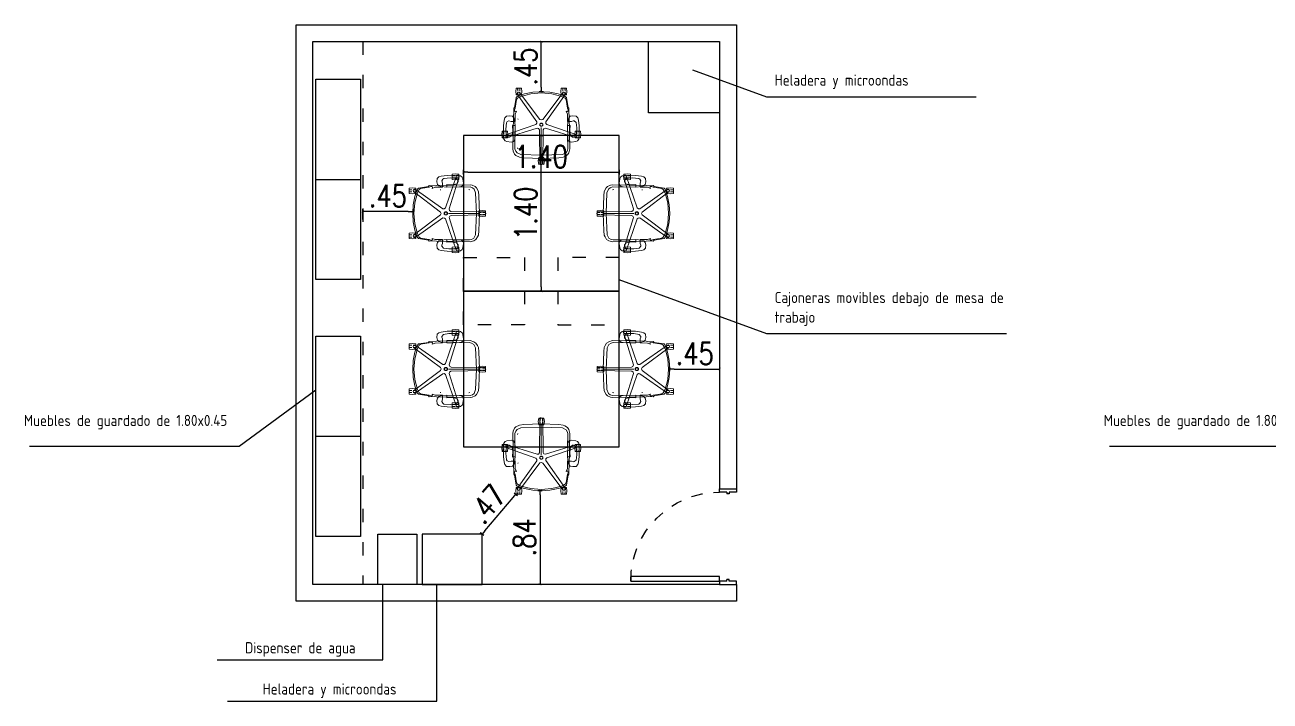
# Model space of a CAD drawing. Header units: millimetres. Extents: x 1591 to 1817, y 987 to 1091.
# Drawn here: x 1698.48 to 1709.69, y 1065.86 to 1071.94 of the extents above; entities that cross this region are included whole.
import ezdxf

# ---------------------------------------------------------------- set-up
doc = ezdxf.new("R2010")
doc.units = ezdxf.units.MM
doc.linetypes.add('ACAD_ISO03W100', pattern=[30, 12, -18])
doc.linetypes.add('HIDDEN2', pattern=[0.1875, 0.125, -0.0625])
doc.layers.add('CATALOGUE-TXT', color=251, linetype='Continuous')
doc.layers.add('Paula', color=1, linetype='Continuous')
doc.styles.add('RR', font='ROMANS.shx', dxfattribs={"width": 0.8})
doc.styles.get("Standard").update_dxf_attribs({"font": 'arial.ttf'})
doc.dimstyles.new('Copy of xx', dxfattribs={"dimscale": 2, "dimtxt": 0.036, "dimasz": 0.02, "dimexe": 0, "dimexo": 0.1, "dimgap": 0.02, "dimtad": 1, "dimzin": 4, "dimdsep": 46, "dimtxsty": 'RR', "dimblk1": 'COTA_N', "dimblk2": 'COTA_N', "dimsah": 1, "dimcen": 0, "dimclrd": 256, "dimclre": 256, "dimclrt": 256, "dimadec": 0, "dimazin": 0, "dimtfac": 1, "dimtix": 1, "dimtmove": 0, "dimatfit": 3, "dimldrblk": 'COTA_N', "dimfxl": 1, "dimtolj": 1, "dimtzin": 0, "dimarcsym": 0})

# ---------------------------------------------------------------- blocks, each defined once
blk = doc.blocks.new('A$C6B163F74')
for p, q in [((0.03, 0.085), (0.045, 0.085)), ((0.03, 0.065), (0.045, 0.065)), ((0.045, 0.065), (0.045, 0.085)), ((0.83, 0.085), (0.815, 0.085)), ((0.815, 0.065), (0.815, 0.085)), ((0.83, 0.065), (0.815, 0.065))]:
    blk.add_line(p, q)
blk.add_lwpolyline([(0.79, 0.95), (0.83, 0.95), (0.83, 0.15), (0.79, 0.15)], close=True)
for points in [[(0.03, 0.085), (0.03, 0.135), (0.03, 0.15), (0, 0.15), (0, 0.135)], [(0.83, 0.085), (0.83, 0.135), (0.83, 0.15), (0.86, 0.15), (0.86, 0.135)], [(0, 0.015), (0, 0), (0.03, 0), (0.03, 0.065)], [(0.86, 0.015), (0.86, 0), (0.83, 0), (0.83, 0.065)]]:
    blk.add_lwpolyline(points)
at = {"linetype": 'HIDDEN2', "ltscale": 0.5}
blk.add_arc((0.83, 0.15), 0.8, 90, 180, dxfattribs=at)
blk = doc.blocks.new('COTA_N')
for p, q in [((-1, 0), (0, 0)), ((0, 0.5), (0, -0.5))]:
    blk.add_line(p, q)
at = {"const_width": 0.065}
blk.add_lwpolyline([(0.14, 0.14), (0.28, 0.28), (0, 0), (-0.14, -0.14), (-0.28, -0.28)], dxfattribs=at)
blk = doc.blocks.new('*D41')
at = {"layer": 'CATALOGUE-TXT', "lineweight": -2, "transparency": 16777216}
blk.add_line((1704.325, 1068.847), (1704.693, 1068.847), dxfattribs=at)
at = {"layer": 'Defpoints', "color": 0, "transparency": 16777216}
for p in [(1704.285, 1068.847), (1704.733, 1068.847), (1704.733, 1068.847)]:
    blk.add_point(p, dxfattribs=at)
at = {"layer": 'CATALOGUE-TXT', "lineweight": -2, "transparency": 16777216, "xscale": 0.04, "yscale": 0.04, "zscale": 0.04, "rotation": 180}
blk.add_blockref('COTA_N', (1704.285, 1068.847), dxfattribs=at)
at = {"layer": 'CATALOGUE-TXT', "lineweight": -2, "transparency": 16777216, "xscale": 0.04, "yscale": 0.04, "zscale": 0.04}
blk.add_blockref('COTA_N', (1704.733, 1068.847), dxfattribs=at)
at = {"layer": 'CATALOGUE-TXT', "transparency": 16777216, "insert": (1704.509, 1068.987), "char_height": 0.072, "attachment_point": 5, "style": 'RR'}
blk.add_mtext('\\A1;{\\H2.77778x;.45}', dxfattribs=at)
blk = doc.blocks.new('*D42')
at = {"layer": 'CATALOGUE-TXT', "lineweight": -2, "transparency": 16777216}
blk.add_line((1703.128, 1071.381), (1703.128, 1071.751), dxfattribs=at)
at = {"layer": 'Defpoints', "color": 0, "transparency": 16777216}
for p in [(1703.128, 1071.791), (1703.128, 1071.791), (1703.128, 1071.341)]:
    blk.add_point(p, dxfattribs=at)
at = {"layer": 'CATALOGUE-TXT', "lineweight": -2, "transparency": 16777216, "xscale": 0.04, "yscale": 0.04, "zscale": 0.04}
for p, rotation in [((1703.128, 1071.791), 90), ((1703.128, 1071.341), 270)]:
    blk.add_blockref('COTA_N', p, dxfattribs=dict(at, rotation=rotation))
at = {"layer": 'CATALOGUE-TXT', "transparency": 16777216, "insert": (1702.988, 1071.566), "char_height": 0.072, "attachment_point": 5, "rotation": 90, "style": 'RR'}
blk.add_mtext('\\A1;{\\H2.77778x;.45}', dxfattribs=at)
blk = doc.blocks.new('*D43')
at = {"layer": 'CATALOGUE-TXT', "lineweight": -2, "transparency": 16777216}
for p, q in [((1701.523, 1070.192), (1701.523, 1070.264)), ((1701.932, 1070.264), (1701.563, 1070.264))]:
    blk.add_line(p, q, dxfattribs=at)
at = {"layer": 'Defpoints', "color": 0, "transparency": 16777216}
for p in [(1701.523, 1070.264), (1701.972, 1070.247), (1701.523, 1069.992)]:
    blk.add_point(p, dxfattribs=at)
at = {"layer": 'CATALOGUE-TXT', "lineweight": -2, "transparency": 16777216, "xscale": 0.04, "yscale": 0.04, "zscale": 0.04, "rotation": 180}
blk.add_blockref('COTA_N', (1701.523, 1070.264), dxfattribs=at)
at = {"layer": 'CATALOGUE-TXT', "lineweight": -2, "transparency": 16777216, "xscale": 0.04, "yscale": 0.04, "zscale": 0.04}
blk.add_blockref('COTA_N', (1701.972, 1070.264), dxfattribs=at)
at = {"layer": 'CATALOGUE-TXT', "transparency": 16777216, "insert": (1701.748, 1070.404), "char_height": 0.072, "attachment_point": 5, "style": 'RR'}
blk.add_mtext('\\A1;{\\H2.77778x;.45}', dxfattribs=at)
blk = doc.blocks.new('*D44')
at = {"layer": 'CATALOGUE-TXT', "lineweight": -2, "transparency": 16777216}
blk.add_line((1703.128, 1069.587), (1703.128, 1070.907), dxfattribs=at)
at = {"layer": 'Defpoints', "color": 0, "transparency": 16777216}
for p in [(1703.128, 1070.947), (1703.128, 1070.947), (1703.128, 1069.547)]:
    blk.add_point(p, dxfattribs=at)
at = {"layer": 'CATALOGUE-TXT', "lineweight": -2, "transparency": 16777216, "xscale": 0.04, "yscale": 0.04, "zscale": 0.04}
for p, rotation in [((1703.128, 1070.947), 90), ((1703.128, 1069.547), 270)]:
    blk.add_blockref('COTA_N', p, dxfattribs=dict(at, rotation=rotation))
at = {"layer": 'CATALOGUE-TXT', "transparency": 16777216, "insert": (1702.988, 1070.247), "char_height": 0.072, "attachment_point": 5, "rotation": 90, "style": 'RR'}
blk.add_mtext('\\A1;{\\H2.77778x;1.40}', dxfattribs=at)
blk = doc.blocks.new('*D45')
at = {"layer": 'CATALOGUE-TXT', "lineweight": -2, "transparency": 16777216}
blk.add_line((1702.468, 1070.617), (1703.788, 1070.617), dxfattribs=at)
at = {"layer": 'Defpoints', "color": 0, "transparency": 16777216}
for p in [(1702.428, 1070.741), (1703.828, 1070.741), (1703.828, 1070.617)]:
    blk.add_point(p, dxfattribs=at)
at = {"layer": 'CATALOGUE-TXT', "lineweight": -2, "transparency": 16777216, "xscale": 0.04, "yscale": 0.04, "zscale": 0.04, "rotation": 180}
blk.add_blockref('COTA_N', (1702.428, 1070.617), dxfattribs=at)
at = {"layer": 'CATALOGUE-TXT', "lineweight": -2, "transparency": 16777216, "xscale": 0.04, "yscale": 0.04, "zscale": 0.04}
blk.add_blockref('COTA_N', (1703.828, 1070.617), dxfattribs=at)
at = {"layer": 'CATALOGUE-TXT', "transparency": 16777216, "insert": (1703.128, 1070.757), "char_height": 0.072, "attachment_point": 5, "style": 'RR'}
blk.add_mtext('\\A1;{\\H2.77778x;1.40}', dxfattribs=at)
blk = doc.blocks.new('*D46')
at = {"layer": 'CATALOGUE-TXT', "lineweight": -2, "transparency": 16777216}
blk.add_line((1702.621, 1067.393), (1702.874, 1067.691), dxfattribs=at)
at = {"layer": 'Defpoints', "color": 0, "transparency": 16777216}
for p in [(1702.9, 1067.722), (1702.902, 1067.721), (1702.596, 1067.361)]:
    blk.add_point(p, dxfattribs=at)
at = {"layer": 'CATALOGUE-TXT', "lineweight": -2, "transparency": 16777216, "xscale": 0.04, "yscale": 0.04, "zscale": 0.04}
for p, rotation in [((1702.9, 1067.722), 49.67007338053033), ((1702.595, 1067.362), 229.6700733805303)]:
    blk.add_blockref('COTA_N', p, dxfattribs=dict(at, rotation=rotation))
at = {"layer": 'CATALOGUE-TXT', "transparency": 16777216, "insert": (1702.641, 1067.633), "char_height": 0.072, "attachment_point": 5, "rotation": 49.6701, "style": 'RR'}
blk.add_mtext('\\A1;{\\H2.77778x;.47}', dxfattribs=at)
blk = doc.blocks.new('*D47')
at = {"layer": 'CATALOGUE-TXT', "lineweight": -2, "transparency": 16777216}
blk.add_line((1703.117, 1067.715), (1703.117, 1066.951), dxfattribs=at)
at = {"layer": 'Defpoints', "color": 0, "transparency": 16777216}
for p in [(1703.166, 1067.755), (1703.117, 1066.911), (1703.166, 1066.911)]:
    blk.add_point(p, dxfattribs=at)
at = {"layer": 'CATALOGUE-TXT', "lineweight": -2, "transparency": 16777216, "xscale": 0.04, "yscale": 0.04, "zscale": 0.04}
for p, rotation in [((1703.117, 1067.755), 90), ((1703.117, 1066.911), 270)]:
    blk.add_blockref('COTA_N', p, dxfattribs=dict(at, rotation=rotation))
at = {"layer": 'CATALOGUE-TXT', "transparency": 16777216, "insert": (1702.977, 1067.333), "char_height": 0.072, "attachment_point": 5, "rotation": 90, "style": 'RR'}
blk.add_mtext('\\A1;{\\H2.77778x;.84}', dxfattribs=at)

msp = doc.modelspace()

# ---------------------------------------------------------------- linework, layer by layer
for points in [[(1704.883, 1066.761), (1700.923, 1066.761), (1700.923, 1071.941), (1704.883, 1071.941), (1704.883, 1067.771)], [(1701.073, 1071.791), (1704.733, 1071.791), (1704.733, 1067.771)], [(1704.731, 1066.911), (1701.073, 1066.911), (1701.073, 1071.791)], [(1704.093, 1071.151), (1704.093, 1071.791), (1704.733, 1071.791), (1704.733, 1071.151), (1704.093, 1071.151)], [(1701.101, 1069.652), (1701.101, 1071.452), (1701.501, 1071.452), (1701.501, 1069.652), (1701.101, 1069.652)], [(1701.101, 1070.552), (1701.501, 1070.552)], [(1701.101, 1067.342), (1701.101, 1069.142), (1701.501, 1069.142), (1701.501, 1067.342), (1701.101, 1067.342)], [(1701.101, 1068.242), (1701.501, 1068.242)], [(1704.733, 1067.771), (1704.883, 1067.771)], [(1704.733, 1066.911), (1704.728, 1066.911)], [(1704.733, 1066.911), (1704.883, 1066.911)], [(1704.883, 1066.911), (1704.883, 1066.761), (1704.883, 1066.761)]]:
    msp.add_lwpolyline(points)
at = {"linetype": 'ACAD_ISO03W100', "ltscale": 0.01}
for points in [[(1701.523, 1071.791), (1701.523, 1066.911)], [(1702.428, 1069.243), (1702.428, 1069.851), (1702.978, 1069.851), (1702.978, 1069.243), (1702.428, 1069.243)], [(1703.828, 1069.243), (1703.828, 1069.851), (1703.278, 1069.851), (1703.278, 1069.243), (1703.828, 1069.243)]]:
    msp.add_lwpolyline(points, dxfattribs=at)
for points in [[(1701.659, 1066.911), (1701.659, 1067.361), (1702.009, 1067.361), (1702.009, 1066.911)], [(1702.596, 1066.911), (1702.596, 1067.361), (1702.056, 1067.361), (1702.056, 1066.911)]]:
    msp.add_lwpolyline(points, close=True)
at = {"layer": 'Paula'}
for points in [[(1707.04, 1071.292), (1705.157, 1071.292), (1704.493, 1071.535)], [(1707.315, 1069.163), (1705.157, 1069.163), (1703.828, 1069.649)], [(1698.525, 1068.153), (1700.409, 1068.153), (1701.101, 1068.66)], [(1708.24, 1068.153), (1710.124, 1068.153), (1710.815, 1068.66)], [(1700.211, 1066.232), (1701.702, 1066.232), (1701.702, 1066.911)], [(1700.304, 1065.861), (1702.188, 1065.861), (1702.188, 1066.911)]]:
    msp.add_lwpolyline(points, dxfattribs=at)
at = {"layer": 'Paula', "color": 1, "lineweight": 0, "ltscale": 10}
for points in [[(1702.786, 1070.941), (1702.791, 1070.948), (1703.08, 1071.047), (1703.088, 1071.059), (1703.087, 1071.071), (1702.912, 1071.319), (1702.912, 1071.325), (1702.917, 1071.334), (1702.925, 1071.338), (1702.933, 1071.335), (1703.116, 1071.091), (1703.13, 1071.087), (1703.141, 1071.092), (1703.324, 1071.335), (1703.329, 1071.337), (1703.34, 1071.334), (1703.345, 1071.328), (1703.345, 1071.319), (1703.169, 1071.07), (1703.17, 1071.055), (1703.178, 1071.046), (1703.466, 1070.948), (1703.469, 1070.943), (1703.47, 1070.933), (1703.466, 1070.925), (1703.458, 1070.923), (1703.166, 1071.013), (1703.152, 1071.008), (1703.146, 1070.997), (1703.142, 1070.693), (1703.138, 1070.689), (1703.128, 1070.684), (1703.12, 1070.686), (1703.115, 1070.693), (1703.111, 1070.998), (1703.102, 1071.01), (1703.09, 1071.013), (1702.799, 1070.923), (1702.794, 1070.925), (1702.787, 1070.933), (1702.786, 1070.941)], [(1702.898, 1071.343), (1702.902, 1071.373), (1702.915, 1071.373), (1702.916, 1071.347), (1702.916, 1071.373), (1702.934, 1071.373), (1702.936, 1071.347), (1702.936, 1071.373), (1702.949, 1071.373), (1702.953, 1071.343), (1702.949, 1071.312), (1702.936, 1071.313), (1702.935, 1071.338), (1702.935, 1071.313), (1702.917, 1071.312), (1702.916, 1071.338), (1702.915, 1071.313), (1702.902, 1071.312), (1702.898, 1071.343)], [(1703.304, 1071.343), (1703.308, 1071.373), (1703.321, 1071.373), (1703.322, 1071.347), (1703.322, 1071.373), (1703.34, 1071.373), (1703.342, 1071.347), (1703.342, 1071.373), (1703.355, 1071.373), (1703.359, 1071.343), (1703.355, 1071.312), (1703.342, 1071.313), (1703.341, 1071.338), (1703.341, 1071.313), (1703.323, 1071.312), (1703.322, 1071.338), (1703.321, 1071.313), (1703.308, 1071.312), (1703.304, 1071.343)], [(1702.786, 1070.936), (1702.789, 1071.033), (1702.795, 1071.085), (1702.801, 1071.106), (1702.815, 1071.121), (1702.846, 1071.124), (1702.868, 1071.12), (1702.881, 1071.106), (1702.887, 1071.085), (1702.893, 1071.034), (1702.891, 1070.92), (1702.887, 1070.903), (1702.878, 1070.892), (1702.858, 1070.886), (1702.818, 1070.892), (1702.802, 1070.898), (1702.791, 1070.913), (1702.786, 1070.936)], [(1703.364, 1071.034), (1703.37, 1071.085), (1703.376, 1071.106), (1703.389, 1071.12), (1703.411, 1071.124), (1703.442, 1071.121), (1703.456, 1071.106), (1703.462, 1071.085), (1703.468, 1071.033), (1703.47, 1070.936), (1703.466, 1070.913), (1703.454, 1070.898), (1703.439, 1070.892), (1703.399, 1070.886), (1703.381, 1070.889), (1703.37, 1070.903), (1703.366, 1070.92), (1703.364, 1071.034)], [(1702.913, 1070.837), (1702.917, 1070.826), (1702.913, 1070.837)], [(1702.372, 1070.59), (1702.365, 1070.584), (1702.266, 1070.295), (1702.254, 1070.287), (1702.242, 1070.288), (1701.993, 1070.463), (1701.987, 1070.464), (1701.978, 1070.458), (1701.975, 1070.45), (1701.978, 1070.442), (1702.222, 1070.259), (1702.226, 1070.245), (1702.221, 1070.234), (1701.978, 1070.052), (1701.976, 1070.046), (1701.978, 1070.036), (1701.985, 1070.03), (1701.993, 1070.03), (1702.243, 1070.206), (1702.258, 1070.205), (1702.267, 1070.197), (1702.365, 1069.91), (1702.369, 1069.906), (1702.38, 1069.905), (1702.387, 1069.909), (1702.39, 1069.918), (1702.3, 1070.209), (1702.305, 1070.223), (1702.316, 1070.229), (1702.619, 1070.234), (1702.624, 1070.237), (1702.628, 1070.247), (1702.627, 1070.255), (1702.619, 1070.26), (1702.314, 1070.265), (1702.303, 1070.274), (1702.3, 1070.286), (1702.39, 1070.576), (1702.388, 1070.582), (1702.38, 1070.589), (1702.372, 1070.59)], [(1702.377, 1070.589), (1702.28, 1070.587), (1702.228, 1070.58), (1702.207, 1070.574), (1702.192, 1070.56), (1702.189, 1070.53), (1702.193, 1070.507), (1702.207, 1070.494), (1702.228, 1070.488), (1702.279, 1070.483), (1702.393, 1070.485), (1702.409, 1070.489), (1702.421, 1070.497), (1702.427, 1070.518), (1702.421, 1070.557), (1702.415, 1070.573), (1702.4, 1070.584), (1702.377, 1070.589)], [(1703.885, 1070.59), (1703.892, 1070.584), (1703.991, 1070.295), (1704.003, 1070.287), (1704.015, 1070.288), (1704.263, 1070.463), (1704.269, 1070.464), (1704.278, 1070.458), (1704.282, 1070.45), (1704.279, 1070.442), (1704.035, 1070.259), (1704.031, 1070.245), (1704.036, 1070.234), (1704.279, 1070.052), (1704.281, 1070.046), (1704.278, 1070.036), (1704.272, 1070.03), (1704.263, 1070.03), (1704.014, 1070.206), (1703.999, 1070.205), (1703.99, 1070.197), (1703.892, 1069.91), (1703.887, 1069.906), (1703.877, 1069.905), (1703.869, 1069.909), (1703.867, 1069.918), (1703.957, 1070.209), (1703.952, 1070.223), (1703.941, 1070.229), (1703.637, 1070.234), (1703.633, 1070.237), (1703.628, 1070.247), (1703.63, 1070.255), (1703.637, 1070.26), (1703.942, 1070.265), (1703.954, 1070.274), (1703.957, 1070.286), (1703.867, 1070.576), (1703.869, 1070.582), (1703.877, 1070.589), (1703.885, 1070.59)], [(1703.88, 1070.589), (1703.977, 1070.587), (1704.029, 1070.58), (1704.05, 1070.574), (1704.065, 1070.56), (1704.068, 1070.53), (1704.063, 1070.507), (1704.05, 1070.494), (1704.029, 1070.488), (1703.978, 1070.483), (1703.864, 1070.485), (1703.847, 1070.489), (1703.836, 1070.497), (1703.83, 1070.518), (1703.835, 1070.557), (1703.842, 1070.573), (1703.857, 1070.584), (1703.88, 1070.589)], [(1701.97, 1070.477), (1701.94, 1070.474), (1701.94, 1070.461), (1701.965, 1070.459), (1701.94, 1070.459), (1701.94, 1070.441), (1701.965, 1070.439), (1701.94, 1070.439), (1701.94, 1070.426), (1701.97, 1070.423), (1702.001, 1070.426), (1702, 1070.439), (1701.975, 1070.441), (1702, 1070.441), (1702.001, 1070.459), (1701.975, 1070.459), (1702, 1070.461), (1702.001, 1070.474), (1701.97, 1070.477)], [(1702.476, 1070.462), (1702.486, 1070.458), (1702.476, 1070.462)], [(1703.781, 1070.462), (1703.77, 1070.458), (1703.781, 1070.462)], [(1704.287, 1070.477), (1704.317, 1070.474), (1704.317, 1070.461), (1704.291, 1070.459), (1704.317, 1070.459), (1704.317, 1070.441), (1704.291, 1070.439), (1704.317, 1070.439), (1704.317, 1070.426), (1704.287, 1070.423), (1704.256, 1070.426), (1704.257, 1070.439), (1704.282, 1070.441), (1704.257, 1070.441), (1704.256, 1070.459), (1704.282, 1070.459), (1704.257, 1070.461), (1704.256, 1070.474), (1704.287, 1070.477)], [(1701.97, 1070.071), (1701.94, 1070.068), (1701.94, 1070.054), (1701.965, 1070.053), (1701.94, 1070.053), (1701.94, 1070.035), (1701.965, 1070.033), (1701.94, 1070.033), (1701.94, 1070.02), (1701.97, 1070.017), (1702.001, 1070.02), (1702, 1070.033), (1701.975, 1070.035), (1702, 1070.035), (1702.001, 1070.052), (1701.975, 1070.053), (1702, 1070.054), (1702.001, 1070.068), (1701.97, 1070.071)], [(1704.287, 1070.071), (1704.317, 1070.068), (1704.317, 1070.054), (1704.291, 1070.053), (1704.317, 1070.053), (1704.317, 1070.035), (1704.291, 1070.033), (1704.317, 1070.033), (1704.317, 1070.02), (1704.287, 1070.017), (1704.256, 1070.02), (1704.257, 1070.033), (1704.282, 1070.035), (1704.257, 1070.035), (1704.256, 1070.052), (1704.282, 1070.053), (1704.257, 1070.054), (1704.256, 1070.068), (1704.287, 1070.071)], [(1702.279, 1070.011), (1702.228, 1070.005), (1702.207, 1070), (1702.193, 1069.986), (1702.189, 1069.964), (1702.192, 1069.934), (1702.207, 1069.919), (1702.228, 1069.914), (1702.28, 1069.907), (1702.377, 1069.905), (1702.4, 1069.909), (1702.415, 1069.921), (1702.421, 1069.937), (1702.427, 1069.976), (1702.424, 1069.994), (1702.409, 1070.005), (1702.393, 1070.009), (1702.279, 1070.011)], [(1703.978, 1070.011), (1704.029, 1070.005), (1704.05, 1070), (1704.063, 1069.986), (1704.068, 1069.964), (1704.065, 1069.934), (1704.05, 1069.919), (1704.029, 1069.914), (1703.977, 1069.907), (1703.88, 1069.905), (1703.857, 1069.909), (1703.842, 1069.921), (1703.835, 1069.937), (1703.83, 1069.976), (1703.833, 1069.994), (1703.847, 1070.005), (1703.864, 1070.009), (1703.978, 1070.011)], [(1702.372, 1068.504), (1702.365, 1068.51), (1702.266, 1068.798), (1702.254, 1068.807), (1702.242, 1068.805), (1701.993, 1068.63), (1701.987, 1068.63), (1701.978, 1068.636), (1701.975, 1068.643), (1701.978, 1068.652), (1702.222, 1068.835), (1702.226, 1068.849), (1702.221, 1068.86), (1701.978, 1069.042), (1701.976, 1069.048), (1701.978, 1069.058), (1701.985, 1069.064), (1701.993, 1069.063), (1702.243, 1068.888), (1702.258, 1068.888), (1702.267, 1068.897), (1702.365, 1069.184), (1702.369, 1069.188), (1702.38, 1069.189), (1702.387, 1069.184), (1702.39, 1069.176), (1702.3, 1068.884), (1702.305, 1068.87), (1702.316, 1068.865), (1702.619, 1068.86), (1702.624, 1068.857), (1702.628, 1068.847), (1702.627, 1068.839), (1702.619, 1068.834), (1702.314, 1068.829), (1702.303, 1068.82), (1702.3, 1068.808), (1702.39, 1068.518), (1702.388, 1068.512), (1702.38, 1068.505), (1702.372, 1068.504)], [(1702.279, 1069.083), (1702.228, 1069.088), (1702.207, 1069.094), (1702.193, 1069.107), (1702.189, 1069.13), (1702.192, 1069.16), (1702.207, 1069.174), (1702.228, 1069.18), (1702.28, 1069.187), (1702.377, 1069.189), (1702.4, 1069.184), (1702.415, 1069.173), (1702.421, 1069.157), (1702.427, 1069.118), (1702.424, 1069.1), (1702.409, 1069.089), (1702.393, 1069.085), (1702.279, 1069.083)], [(1703.885, 1068.504), (1703.892, 1068.51), (1703.991, 1068.798), (1704.003, 1068.807), (1704.015, 1068.805), (1704.263, 1068.63), (1704.269, 1068.63), (1704.278, 1068.636), (1704.282, 1068.643), (1704.279, 1068.652), (1704.035, 1068.835), (1704.031, 1068.849), (1704.036, 1068.86), (1704.279, 1069.042), (1704.281, 1069.048), (1704.278, 1069.058), (1704.272, 1069.064), (1704.263, 1069.063), (1704.014, 1068.888), (1703.999, 1068.888), (1703.99, 1068.897), (1703.892, 1069.184), (1703.887, 1069.188), (1703.877, 1069.189), (1703.869, 1069.184), (1703.867, 1069.176), (1703.957, 1068.884), (1703.952, 1068.87), (1703.941, 1068.865), (1703.637, 1068.86), (1703.633, 1068.857), (1703.628, 1068.847), (1703.63, 1068.839), (1703.637, 1068.834), (1703.942, 1068.829), (1703.954, 1068.82), (1703.957, 1068.808), (1703.867, 1068.518), (1703.869, 1068.512), (1703.877, 1068.505), (1703.885, 1068.504)], [(1703.978, 1069.083), (1704.029, 1069.088), (1704.05, 1069.094), (1704.063, 1069.107), (1704.068, 1069.13), (1704.065, 1069.16), (1704.05, 1069.174), (1704.029, 1069.18), (1703.977, 1069.187), (1703.88, 1069.189), (1703.857, 1069.184), (1703.842, 1069.173), (1703.835, 1069.157), (1703.83, 1069.118), (1703.833, 1069.1), (1703.847, 1069.089), (1703.864, 1069.085), (1703.978, 1069.083)], [(1701.97, 1069.023), (1701.94, 1069.026), (1701.94, 1069.039), (1701.965, 1069.041), (1701.94, 1069.041), (1701.94, 1069.059), (1701.965, 1069.061), (1701.94, 1069.061), (1701.94, 1069.074), (1701.97, 1069.077), (1702.001, 1069.074), (1702, 1069.061), (1701.975, 1069.059), (1702, 1069.059), (1702.001, 1069.041), (1701.975, 1069.041), (1702, 1069.039), (1702.001, 1069.026), (1701.97, 1069.023)], [(1704.287, 1069.023), (1704.317, 1069.026), (1704.317, 1069.039), (1704.291, 1069.041), (1704.317, 1069.041), (1704.317, 1069.059), (1704.291, 1069.061), (1704.317, 1069.061), (1704.317, 1069.074), (1704.287, 1069.077), (1704.256, 1069.074), (1704.257, 1069.061), (1704.282, 1069.059), (1704.257, 1069.059), (1704.256, 1069.041), (1704.282, 1069.041), (1704.257, 1069.039), (1704.256, 1069.026), (1704.287, 1069.023)], [(1701.97, 1068.617), (1701.94, 1068.62), (1701.94, 1068.633), (1701.965, 1068.635), (1701.94, 1068.635), (1701.94, 1068.652), (1701.965, 1068.654), (1701.94, 1068.654), (1701.94, 1068.668), (1701.97, 1068.671), (1702.001, 1068.668), (1702, 1068.654), (1701.975, 1068.653), (1702, 1068.653), (1702.001, 1068.635), (1701.975, 1068.635), (1702, 1068.633), (1702.001, 1068.62), (1701.97, 1068.617)], [(1702.377, 1068.505), (1702.28, 1068.507), (1702.228, 1068.514), (1702.207, 1068.519), (1702.192, 1068.534), (1702.189, 1068.564), (1702.193, 1068.586), (1702.207, 1068.6), (1702.228, 1068.605), (1702.279, 1068.611), (1702.393, 1068.609), (1702.409, 1068.605), (1702.421, 1068.596), (1702.427, 1068.576), (1702.421, 1068.537), (1702.415, 1068.521), (1702.4, 1068.509), (1702.377, 1068.505)], [(1702.476, 1068.632), (1702.486, 1068.635), (1702.476, 1068.632)], [(1703.781, 1068.632), (1703.77, 1068.635), (1703.781, 1068.632)], [(1703.88, 1068.505), (1703.977, 1068.507), (1704.029, 1068.514), (1704.05, 1068.519), (1704.065, 1068.534), (1704.068, 1068.564), (1704.063, 1068.586), (1704.05, 1068.6), (1704.029, 1068.605), (1703.978, 1068.611), (1703.864, 1068.609), (1703.847, 1068.605), (1703.836, 1068.596), (1703.83, 1068.576), (1703.835, 1068.537), (1703.842, 1068.521), (1703.857, 1068.509), (1703.88, 1068.505)], [(1704.287, 1068.617), (1704.317, 1068.62), (1704.317, 1068.633), (1704.291, 1068.635), (1704.317, 1068.635), (1704.317, 1068.652), (1704.291, 1068.654), (1704.317, 1068.654), (1704.317, 1068.668), (1704.287, 1068.671), (1704.256, 1068.668), (1704.257, 1068.654), (1704.282, 1068.653), (1704.257, 1068.653), (1704.256, 1068.635), (1704.282, 1068.635), (1704.257, 1068.633), (1704.256, 1068.62), (1704.287, 1068.617)], [(1702.786, 1068.153), (1702.791, 1068.146), (1703.08, 1068.047), (1703.088, 1068.035), (1703.087, 1068.023), (1702.912, 1067.774), (1702.912, 1067.768), (1702.917, 1067.759), (1702.925, 1067.756), (1702.933, 1067.759), (1703.116, 1068.003), (1703.13, 1068.007), (1703.141, 1068.002), (1703.324, 1067.759), (1703.329, 1067.757), (1703.34, 1067.759), (1703.345, 1067.765), (1703.345, 1067.774), (1703.169, 1068.024), (1703.17, 1068.039), (1703.178, 1068.048), (1703.466, 1068.146), (1703.469, 1068.15), (1703.47, 1068.161), (1703.466, 1068.168), (1703.458, 1068.171), (1703.166, 1068.081), (1703.152, 1068.086), (1703.146, 1068.096), (1703.142, 1068.4), (1703.138, 1068.405), (1703.128, 1068.409), (1703.12, 1068.408), (1703.115, 1068.4), (1703.111, 1068.095), (1703.102, 1068.083), (1703.09, 1068.081), (1702.799, 1068.171), (1702.794, 1068.169), (1702.787, 1068.161), (1702.786, 1068.153)], [(1702.786, 1068.158), (1702.789, 1068.061), (1702.795, 1068.009), (1702.801, 1067.988), (1702.815, 1067.972), (1702.846, 1067.97), (1702.868, 1067.974), (1702.881, 1067.988), (1702.887, 1068.008), (1702.893, 1068.06), (1702.891, 1068.174), (1702.887, 1068.19), (1702.878, 1068.202), (1702.858, 1068.208), (1702.818, 1068.202), (1702.802, 1068.196), (1702.791, 1068.181), (1702.786, 1068.158)], [(1702.913, 1068.257), (1702.917, 1068.267), (1702.913, 1068.257)], [(1703.364, 1068.06), (1703.37, 1068.008), (1703.376, 1067.988), (1703.389, 1067.974), (1703.411, 1067.97), (1703.442, 1067.972), (1703.456, 1067.988), (1703.462, 1068.009), (1703.468, 1068.061), (1703.47, 1068.158), (1703.466, 1068.181), (1703.454, 1068.196), (1703.439, 1068.202), (1703.399, 1068.208), (1703.381, 1068.205), (1703.37, 1068.19), (1703.366, 1068.174), (1703.364, 1068.06)], [(1702.898, 1067.751), (1702.902, 1067.721), (1702.915, 1067.721), (1702.916, 1067.746), (1702.916, 1067.721), (1702.934, 1067.721), (1702.936, 1067.746), (1702.936, 1067.721), (1702.949, 1067.721), (1702.953, 1067.751), (1702.949, 1067.781), (1702.936, 1067.781), (1702.935, 1067.756), (1702.935, 1067.781), (1702.917, 1067.782), (1702.916, 1067.756), (1702.915, 1067.781), (1702.902, 1067.781), (1702.898, 1067.751)], [(1703.304, 1067.751), (1703.308, 1067.721), (1703.321, 1067.721), (1703.322, 1067.746), (1703.322, 1067.721), (1703.34, 1067.721), (1703.342, 1067.746), (1703.342, 1067.721), (1703.355, 1067.721), (1703.359, 1067.751), (1703.355, 1067.781), (1703.342, 1067.781), (1703.341, 1067.756), (1703.341, 1067.781), (1703.323, 1067.782), (1703.322, 1067.756), (1703.321, 1067.781), (1703.308, 1067.781), (1703.304, 1067.751)]]:
    msp.add_lwpolyline(points, dxfattribs=at)
for points in [[(1702.814, 1071.062), (1702.821, 1071.072), (1702.836, 1071.079), (1702.856, 1071.074), (1702.893, 1071.074), (1702.894, 1071.14), (1702.904, 1071.166), (1702.893, 1071.162), (1702.889, 1071.167), (1702.887, 1071.178), (1702.893, 1071.192), (1702.905, 1071.27), (1702.913, 1071.282), (1702.944, 1071.299), (1703.035, 1071.322), (1703.128, 1071.33), (1703.222, 1071.322), (1703.312, 1071.299), (1703.344, 1071.282), (1703.352, 1071.27), (1703.364, 1071.192), (1703.37, 1071.178), (1703.368, 1071.167), (1703.364, 1071.162), (1703.353, 1071.166), (1703.363, 1071.14), (1703.364, 1071.074), (1703.401, 1071.074), (1703.414, 1071.08), (1703.423, 1071.079), (1703.441, 1071.065), (1703.448, 1071.017), (1703.448, 1070.986), (1703.44, 1070.943), (1703.419, 1070.932), (1703.41, 1070.933), (1703.392, 1070.947), (1703.385, 1070.995), (1703.387, 1071.036), (1703.364, 1071.036), (1703.365, 1070.98), (1703.368, 1070.979), (1703.368, 1070.95), (1703.365, 1070.949), (1703.367, 1070.831), (1703.363, 1070.813), (1703.351, 1070.792), (1703.32, 1070.776), (1703.128, 1070.769), (1703.128, 1071.018), (1703.128, 1070.769), (1702.944, 1070.775), (1702.91, 1070.79), (1702.898, 1070.805), (1702.89, 1070.826), (1702.893, 1071.036), (1702.87, 1071.036), (1702.872, 1070.986), (1702.864, 1070.943), (1702.843, 1070.932), (1702.834, 1070.933), (1702.816, 1070.947), (1702.808, 1071.003), (1702.814, 1071.062)], [(1702.872, 1070.826), (1702.878, 1071.127), (1702.882, 1071.147), (1702.88, 1071.192), (1702.888, 1071.199), (1702.903, 1071.29), (1702.912, 1071.298), (1702.932, 1071.308), (1702.978, 1071.321), (1703.053, 1071.336), (1703.128, 1071.341), (1703.204, 1071.336), (1703.279, 1071.321), (1703.325, 1071.308), (1703.344, 1071.298), (1703.354, 1071.29), (1703.369, 1071.199), (1703.377, 1071.192), (1703.375, 1071.147), (1703.379, 1071.127), (1703.385, 1070.826), (1703.375, 1070.791), (1703.363, 1070.772), (1703.341, 1070.758), (1703.324, 1070.751), (1703.287, 1070.746), (1703.128, 1070.74), (1703.128, 1070.768), (1703.128, 1070.74), (1702.97, 1070.746), (1702.933, 1070.751), (1702.9, 1070.767), (1702.888, 1070.78), (1702.876, 1070.807), (1702.872, 1070.826)], [(1702.918, 1071.096), (1702.919, 1071.09), (1702.919, 1071.09), (1702.918, 1071.096)], [(1702.773, 1070.956), (1702.776, 1070.987), (1702.789, 1070.986), (1702.791, 1070.961), (1702.791, 1070.986), (1702.809, 1070.987), (1702.811, 1070.961), (1702.811, 1070.986), (1702.824, 1070.987), (1702.827, 1070.956), (1702.824, 1070.926), (1702.811, 1070.927), (1702.809, 1070.952), (1702.809, 1070.926), (1702.791, 1070.926), (1702.791, 1070.952), (1702.789, 1070.927), (1702.776, 1070.926), (1702.773, 1070.956)], [(1703.114, 1071.05), (1703.123, 1071.058), (1703.134, 1071.058), (1703.142, 1071.05), (1703.142, 1071.038), (1703.134, 1071.03), (1703.123, 1071.03), (1703.114, 1071.038), (1703.114, 1071.05)], [(1703.116, 1071.049), (1703.123, 1071.056), (1703.134, 1071.056), (1703.141, 1071.049), (1703.141, 1071.039), (1703.134, 1071.031), (1703.123, 1071.031), (1703.116, 1071.039), (1703.116, 1071.049)], [(1703.43, 1070.956), (1703.433, 1070.987), (1703.446, 1070.986), (1703.448, 1070.961), (1703.448, 1070.986), (1703.466, 1070.987), (1703.468, 1070.961), (1703.468, 1070.986), (1703.481, 1070.987), (1703.484, 1070.956), (1703.481, 1070.926), (1703.468, 1070.927), (1703.466, 1070.952), (1703.466, 1070.926), (1703.448, 1070.926), (1703.448, 1070.952), (1703.446, 1070.927), (1703.433, 1070.926), (1703.43, 1070.956)], [(1703.101, 1070.718), (1703.105, 1070.748), (1703.118, 1070.748), (1703.119, 1070.723), (1703.119, 1070.748), (1703.137, 1070.748), (1703.139, 1070.723), (1703.139, 1070.748), (1703.152, 1070.748), (1703.156, 1070.718), (1703.152, 1070.687), (1703.139, 1070.688), (1703.138, 1070.713), (1703.138, 1070.688), (1703.12, 1070.687), (1703.119, 1070.713), (1703.118, 1070.688), (1703.105, 1070.687), (1703.101, 1070.718)], [(1702.25, 1070.561), (1702.241, 1070.554), (1702.234, 1070.539), (1702.239, 1070.519), (1702.239, 1070.482), (1702.173, 1070.481), (1702.147, 1070.471), (1702.151, 1070.482), (1702.146, 1070.487), (1702.134, 1070.489), (1702.121, 1070.482), (1702.043, 1070.47), (1702.031, 1070.462), (1702.014, 1070.431), (1701.991, 1070.34), (1701.982, 1070.247), (1701.991, 1070.154), (1702.014, 1070.063), (1702.031, 1070.032), (1702.043, 1070.024), (1702.121, 1070.011), (1702.134, 1070.005), (1702.146, 1070.007), (1702.151, 1070.011), (1702.146, 1070.022), (1702.173, 1070.012), (1702.239, 1070.011), (1702.239, 1069.975), (1702.233, 1069.961), (1702.234, 1069.953), (1702.248, 1069.935), (1702.296, 1069.927), (1702.327, 1069.928), (1702.37, 1069.935), (1702.381, 1069.957), (1702.38, 1069.965), (1702.366, 1069.983), (1702.317, 1069.991), (1702.277, 1069.989), (1702.277, 1070.011), (1702.333, 1070.01), (1702.334, 1070.007), (1702.363, 1070.007), (1702.364, 1070.01), (1702.482, 1070.009), (1702.499, 1070.012), (1702.52, 1070.024), (1702.537, 1070.055), (1702.544, 1070.247), (1702.294, 1070.247), (1702.544, 1070.247), (1702.537, 1070.432), (1702.523, 1070.465), (1702.508, 1070.477), (1702.487, 1070.485), (1702.277, 1070.483), (1702.277, 1070.505), (1702.327, 1070.504), (1702.37, 1070.511), (1702.381, 1070.533), (1702.38, 1070.541), (1702.366, 1070.559), (1702.31, 1070.567), (1702.25, 1070.561)], [(1702.356, 1070.603), (1702.326, 1070.599), (1702.326, 1070.586), (1702.352, 1070.585), (1702.327, 1070.585), (1702.326, 1070.567), (1702.352, 1070.565), (1702.326, 1070.565), (1702.326, 1070.552), (1702.356, 1070.548), (1702.387, 1070.552), (1702.386, 1070.565), (1702.361, 1070.566), (1702.386, 1070.566), (1702.387, 1070.584), (1702.361, 1070.585), (1702.386, 1070.586), (1702.387, 1070.599), (1702.356, 1070.603)], [(1704.006, 1070.561), (1704.016, 1070.554), (1704.023, 1070.539), (1704.018, 1070.519), (1704.018, 1070.482), (1704.084, 1070.481), (1704.11, 1070.471), (1704.105, 1070.482), (1704.111, 1070.487), (1704.122, 1070.489), (1704.136, 1070.482), (1704.214, 1070.47), (1704.226, 1070.462), (1704.243, 1070.431), (1704.266, 1070.34), (1704.274, 1070.247), (1704.266, 1070.154), (1704.243, 1070.063), (1704.226, 1070.032), (1704.214, 1070.024), (1704.136, 1070.011), (1704.122, 1070.005), (1704.111, 1070.007), (1704.105, 1070.011), (1704.11, 1070.022), (1704.084, 1070.012), (1704.018, 1070.011), (1704.018, 1069.975), (1704.024, 1069.961), (1704.023, 1069.953), (1704.009, 1069.935), (1703.961, 1069.927), (1703.93, 1069.928), (1703.887, 1069.935), (1703.876, 1069.957), (1703.877, 1069.965), (1703.891, 1069.983), (1703.939, 1069.991), (1703.98, 1069.989), (1703.98, 1070.011), (1703.924, 1070.01), (1703.923, 1070.007), (1703.894, 1070.007), (1703.893, 1070.01), (1703.775, 1070.009), (1703.757, 1070.012), (1703.736, 1070.024), (1703.72, 1070.055), (1703.713, 1070.247), (1703.962, 1070.247), (1703.713, 1070.247), (1703.719, 1070.432), (1703.734, 1070.465), (1703.749, 1070.477), (1703.77, 1070.485), (1703.98, 1070.483), (1703.98, 1070.505), (1703.93, 1070.504), (1703.887, 1070.511), (1703.876, 1070.533), (1703.877, 1070.541), (1703.891, 1070.559), (1703.947, 1070.567), (1704.006, 1070.561)], [(1703.9, 1070.603), (1703.931, 1070.599), (1703.93, 1070.586), (1703.905, 1070.585), (1703.93, 1070.585), (1703.931, 1070.567), (1703.905, 1070.565), (1703.93, 1070.565), (1703.931, 1070.552), (1703.9, 1070.548), (1703.87, 1070.552), (1703.871, 1070.565), (1703.896, 1070.566), (1703.87, 1070.566), (1703.87, 1070.584), (1703.896, 1070.585), (1703.871, 1070.586), (1703.87, 1070.599), (1703.9, 1070.603)], [(1702.487, 1070.503), (1702.186, 1070.497), (1702.166, 1070.493), (1702.121, 1070.496), (1702.114, 1070.487), (1702.023, 1070.473), (1702.014, 1070.463), (1702.005, 1070.443), (1701.992, 1070.398), (1701.977, 1070.323), (1701.972, 1070.247), (1701.977, 1070.171), (1701.992, 1070.096), (1702.005, 1070.05), (1702.014, 1070.031), (1702.023, 1070.021), (1702.114, 1070.007), (1702.121, 1069.998), (1702.166, 1070), (1702.186, 1069.997), (1702.487, 1069.99), (1702.522, 1070.001), (1702.54, 1070.012), (1702.555, 1070.035), (1702.562, 1070.052), (1702.567, 1070.089), (1702.572, 1070.247), (1702.544, 1070.247), (1702.572, 1070.247), (1702.567, 1070.405), (1702.562, 1070.442), (1702.546, 1070.475), (1702.533, 1070.487), (1702.506, 1070.499), (1702.487, 1070.503)], [(1702.217, 1070.457), (1702.223, 1070.457), (1702.223, 1070.457), (1702.217, 1070.457)], [(1703.77, 1070.503), (1704.071, 1070.497), (1704.091, 1070.493), (1704.136, 1070.496), (1704.143, 1070.487), (1704.234, 1070.473), (1704.242, 1070.463), (1704.252, 1070.443), (1704.265, 1070.398), (1704.28, 1070.323), (1704.285, 1070.247), (1704.28, 1070.171), (1704.265, 1070.096), (1704.252, 1070.05), (1704.242, 1070.031), (1704.234, 1070.021), (1704.143, 1070.007), (1704.136, 1069.998), (1704.091, 1070), (1704.071, 1069.997), (1703.77, 1069.99), (1703.735, 1070.001), (1703.716, 1070.012), (1703.702, 1070.035), (1703.695, 1070.052), (1703.69, 1070.089), (1703.684, 1070.247), (1703.712, 1070.247), (1703.684, 1070.247), (1703.69, 1070.405), (1703.695, 1070.442), (1703.711, 1070.475), (1703.724, 1070.487), (1703.751, 1070.499), (1703.77, 1070.503)], [(1704.04, 1070.457), (1704.034, 1070.457), (1704.034, 1070.457), (1704.04, 1070.457)], [(1702.263, 1070.261), (1702.255, 1070.253), (1702.255, 1070.241), (1702.263, 1070.233), (1702.275, 1070.233), (1702.283, 1070.241), (1702.283, 1070.253), (1702.275, 1070.261), (1702.263, 1070.261)], [(1702.264, 1070.259), (1702.257, 1070.252), (1702.257, 1070.242), (1702.264, 1070.235), (1702.274, 1070.235), (1702.281, 1070.242), (1702.281, 1070.252), (1702.274, 1070.259), (1702.264, 1070.259)], [(1702.595, 1070.274), (1702.565, 1070.271), (1702.565, 1070.258), (1702.59, 1070.256), (1702.565, 1070.256), (1702.565, 1070.238), (1702.59, 1070.236), (1702.565, 1070.236), (1702.565, 1070.223), (1702.595, 1070.22), (1702.625, 1070.223), (1702.625, 1070.236), (1702.6, 1070.238), (1702.625, 1070.238), (1702.626, 1070.255), (1702.6, 1070.256), (1702.625, 1070.258), (1702.625, 1070.271), (1702.595, 1070.274)], [(1703.662, 1070.274), (1703.692, 1070.271), (1703.692, 1070.258), (1703.667, 1070.256), (1703.692, 1070.256), (1703.692, 1070.238), (1703.667, 1070.236), (1703.692, 1070.236), (1703.692, 1070.223), (1703.662, 1070.22), (1703.631, 1070.223), (1703.632, 1070.236), (1703.657, 1070.238), (1703.632, 1070.238), (1703.631, 1070.255), (1703.657, 1070.256), (1703.632, 1070.258), (1703.631, 1070.271), (1703.662, 1070.274)], [(1703.994, 1070.261), (1704.002, 1070.253), (1704.002, 1070.241), (1703.994, 1070.233), (1703.982, 1070.233), (1703.974, 1070.241), (1703.974, 1070.253), (1703.982, 1070.261), (1703.994, 1070.261)], [(1703.993, 1070.259), (1704, 1070.252), (1704, 1070.242), (1703.993, 1070.235), (1703.983, 1070.235), (1703.975, 1070.242), (1703.975, 1070.252), (1703.983, 1070.259), (1703.993, 1070.259)], [(1702.356, 1069.946), (1702.326, 1069.942), (1702.326, 1069.929), (1702.352, 1069.927), (1702.327, 1069.927), (1702.326, 1069.91), (1702.352, 1069.908), (1702.326, 1069.908), (1702.326, 1069.895), (1702.356, 1069.891), (1702.387, 1069.895), (1702.386, 1069.908), (1702.361, 1069.909), (1702.386, 1069.909), (1702.387, 1069.927), (1702.361, 1069.927), (1702.386, 1069.929), (1702.387, 1069.942), (1702.356, 1069.946)], [(1703.9, 1069.946), (1703.931, 1069.942), (1703.93, 1069.929), (1703.905, 1069.927), (1703.93, 1069.927), (1703.931, 1069.91), (1703.905, 1069.908), (1703.93, 1069.908), (1703.931, 1069.895), (1703.9, 1069.891), (1703.87, 1069.895), (1703.871, 1069.908), (1703.896, 1069.909), (1703.87, 1069.909), (1703.87, 1069.927), (1703.896, 1069.927), (1703.871, 1069.929), (1703.87, 1069.942), (1703.9, 1069.946)], [(1702.25, 1068.532), (1702.241, 1068.539), (1702.234, 1068.555), (1702.239, 1068.575), (1702.239, 1068.611), (1702.173, 1068.612), (1702.147, 1068.622), (1702.151, 1068.612), (1702.146, 1068.607), (1702.134, 1068.605), (1702.121, 1068.611), (1702.043, 1068.624), (1702.031, 1068.632), (1702.014, 1068.663), (1701.991, 1068.754), (1701.982, 1068.847), (1701.991, 1068.94), (1702.014, 1069.031), (1702.031, 1069.062), (1702.043, 1069.07), (1702.121, 1069.082), (1702.134, 1069.089), (1702.146, 1069.087), (1702.151, 1069.082), (1702.146, 1069.071), (1702.173, 1069.081), (1702.239, 1069.082), (1702.239, 1069.119), (1702.233, 1069.133), (1702.234, 1069.141), (1702.248, 1069.159), (1702.296, 1069.167), (1702.327, 1069.166), (1702.37, 1069.158), (1702.381, 1069.137), (1702.38, 1069.129), (1702.366, 1069.111), (1702.317, 1069.103), (1702.277, 1069.105), (1702.277, 1069.083), (1702.333, 1069.083), (1702.334, 1069.087), (1702.363, 1069.087), (1702.364, 1069.084), (1702.482, 1069.085), (1702.499, 1069.081), (1702.52, 1069.069), (1702.537, 1069.039), (1702.544, 1068.847), (1702.294, 1068.847), (1702.544, 1068.847), (1702.537, 1068.662), (1702.523, 1068.628), (1702.508, 1068.616), (1702.487, 1068.608), (1702.277, 1068.611), (1702.277, 1068.589), (1702.327, 1068.59), (1702.37, 1068.582), (1702.381, 1068.561), (1702.38, 1068.553), (1702.366, 1068.535), (1702.31, 1068.527), (1702.25, 1068.532)], [(1702.356, 1069.148), (1702.326, 1069.152), (1702.326, 1069.165), (1702.352, 1069.166), (1702.327, 1069.166), (1702.326, 1069.184), (1702.352, 1069.186), (1702.326, 1069.186), (1702.326, 1069.199), (1702.356, 1069.203), (1702.387, 1069.199), (1702.386, 1069.186), (1702.361, 1069.185), (1702.386, 1069.185), (1702.387, 1069.167), (1702.361, 1069.166), (1702.386, 1069.165), (1702.387, 1069.152), (1702.356, 1069.148)], [(1704.006, 1068.532), (1704.016, 1068.539), (1704.023, 1068.555), (1704.018, 1068.575), (1704.018, 1068.611), (1704.084, 1068.612), (1704.11, 1068.622), (1704.105, 1068.612), (1704.111, 1068.607), (1704.122, 1068.605), (1704.136, 1068.611), (1704.214, 1068.624), (1704.226, 1068.632), (1704.243, 1068.663), (1704.266, 1068.754), (1704.274, 1068.847), (1704.266, 1068.94), (1704.243, 1069.031), (1704.226, 1069.062), (1704.214, 1069.07), (1704.136, 1069.082), (1704.122, 1069.089), (1704.111, 1069.087), (1704.105, 1069.082), (1704.11, 1069.071), (1704.084, 1069.081), (1704.018, 1069.082), (1704.018, 1069.119), (1704.024, 1069.133), (1704.023, 1069.141), (1704.009, 1069.159), (1703.961, 1069.167), (1703.93, 1069.166), (1703.887, 1069.158), (1703.876, 1069.137), (1703.877, 1069.129), (1703.891, 1069.111), (1703.939, 1069.103), (1703.98, 1069.105), (1703.98, 1069.083), (1703.924, 1069.083), (1703.923, 1069.087), (1703.894, 1069.087), (1703.893, 1069.084), (1703.775, 1069.085), (1703.757, 1069.081), (1703.736, 1069.069), (1703.72, 1069.039), (1703.713, 1068.847), (1703.962, 1068.847), (1703.713, 1068.847), (1703.719, 1068.662), (1703.734, 1068.628), (1703.749, 1068.616), (1703.77, 1068.608), (1703.98, 1068.611), (1703.98, 1068.589), (1703.93, 1068.59), (1703.887, 1068.582), (1703.876, 1068.561), (1703.877, 1068.553), (1703.891, 1068.535), (1703.947, 1068.527), (1704.006, 1068.532)], [(1703.9, 1069.148), (1703.931, 1069.152), (1703.93, 1069.165), (1703.905, 1069.166), (1703.93, 1069.166), (1703.931, 1069.184), (1703.905, 1069.186), (1703.93, 1069.186), (1703.931, 1069.199), (1703.9, 1069.203), (1703.87, 1069.199), (1703.871, 1069.186), (1703.896, 1069.185), (1703.87, 1069.185), (1703.87, 1069.167), (1703.896, 1069.166), (1703.871, 1069.165), (1703.87, 1069.152), (1703.9, 1069.148)], [(1702.487, 1068.59), (1702.186, 1068.597), (1702.166, 1068.6), (1702.121, 1068.598), (1702.114, 1068.607), (1702.023, 1068.621), (1702.014, 1068.631), (1702.005, 1068.65), (1701.992, 1068.696), (1701.977, 1068.771), (1701.972, 1068.847), (1701.977, 1068.923), (1701.992, 1068.998), (1702.005, 1069.043), (1702.014, 1069.063), (1702.023, 1069.073), (1702.114, 1069.087), (1702.121, 1069.096), (1702.166, 1069.093), (1702.186, 1069.097), (1702.487, 1069.103), (1702.522, 1069.093), (1702.54, 1069.081), (1702.555, 1069.059), (1702.562, 1069.042), (1702.567, 1069.005), (1702.572, 1068.847), (1702.544, 1068.847), (1702.572, 1068.847), (1702.567, 1068.689), (1702.562, 1068.652), (1702.546, 1068.619), (1702.533, 1068.607), (1702.506, 1068.594), (1702.487, 1068.59)], [(1703.77, 1068.59), (1704.071, 1068.597), (1704.091, 1068.6), (1704.136, 1068.598), (1704.143, 1068.607), (1704.234, 1068.621), (1704.242, 1068.631), (1704.252, 1068.65), (1704.265, 1068.696), (1704.28, 1068.771), (1704.285, 1068.847), (1704.28, 1068.923), (1704.265, 1068.998), (1704.252, 1069.043), (1704.242, 1069.063), (1704.234, 1069.073), (1704.143, 1069.087), (1704.136, 1069.096), (1704.091, 1069.093), (1704.071, 1069.097), (1703.77, 1069.103), (1703.735, 1069.093), (1703.716, 1069.081), (1703.702, 1069.059), (1703.695, 1069.042), (1703.69, 1069.005), (1703.684, 1068.847), (1703.712, 1068.847), (1703.684, 1068.847), (1703.69, 1068.689), (1703.695, 1068.652), (1703.711, 1068.619), (1703.724, 1068.607), (1703.751, 1068.594), (1703.77, 1068.59)], [(1702.263, 1068.833), (1702.255, 1068.841), (1702.255, 1068.853), (1702.263, 1068.861), (1702.275, 1068.861), (1702.283, 1068.853), (1702.283, 1068.841), (1702.275, 1068.833), (1702.263, 1068.833)], [(1702.264, 1068.835), (1702.257, 1068.842), (1702.257, 1068.852), (1702.264, 1068.859), (1702.274, 1068.859), (1702.281, 1068.852), (1702.281, 1068.842), (1702.274, 1068.835), (1702.264, 1068.835)], [(1702.595, 1068.82), (1702.565, 1068.823), (1702.565, 1068.836), (1702.59, 1068.838), (1702.565, 1068.838), (1702.565, 1068.855), (1702.59, 1068.858), (1702.565, 1068.858), (1702.565, 1068.871), (1702.595, 1068.874), (1702.625, 1068.871), (1702.625, 1068.858), (1702.6, 1068.856), (1702.625, 1068.856), (1702.626, 1068.838), (1702.6, 1068.838), (1702.625, 1068.836), (1702.625, 1068.823), (1702.595, 1068.82)], [(1703.662, 1068.82), (1703.692, 1068.823), (1703.692, 1068.836), (1703.667, 1068.838), (1703.692, 1068.838), (1703.692, 1068.855), (1703.667, 1068.858), (1703.692, 1068.858), (1703.692, 1068.871), (1703.662, 1068.874), (1703.631, 1068.871), (1703.632, 1068.858), (1703.657, 1068.856), (1703.632, 1068.856), (1703.631, 1068.838), (1703.657, 1068.838), (1703.632, 1068.836), (1703.631, 1068.823), (1703.662, 1068.82)], [(1703.994, 1068.833), (1704.002, 1068.841), (1704.002, 1068.853), (1703.994, 1068.861), (1703.982, 1068.861), (1703.974, 1068.853), (1703.974, 1068.841), (1703.982, 1068.833), (1703.994, 1068.833)], [(1703.993, 1068.835), (1704, 1068.842), (1704, 1068.852), (1703.993, 1068.859), (1703.983, 1068.859), (1703.975, 1068.852), (1703.975, 1068.842), (1703.983, 1068.835), (1703.993, 1068.835)], [(1702.217, 1068.636), (1702.223, 1068.637), (1702.223, 1068.637), (1702.217, 1068.636)], [(1704.04, 1068.636), (1704.034, 1068.637), (1704.034, 1068.637), (1704.04, 1068.636)], [(1702.356, 1068.491), (1702.326, 1068.495), (1702.326, 1068.508), (1702.352, 1068.509), (1702.327, 1068.509), (1702.326, 1068.527), (1702.352, 1068.529), (1702.326, 1068.529), (1702.326, 1068.542), (1702.356, 1068.546), (1702.387, 1068.542), (1702.386, 1068.529), (1702.361, 1068.527), (1702.386, 1068.527), (1702.387, 1068.51), (1702.361, 1068.509), (1702.386, 1068.508), (1702.387, 1068.495), (1702.356, 1068.491)], [(1703.9, 1068.491), (1703.931, 1068.495), (1703.93, 1068.508), (1703.905, 1068.509), (1703.93, 1068.509), (1703.931, 1068.527), (1703.905, 1068.529), (1703.93, 1068.529), (1703.931, 1068.542), (1703.9, 1068.546), (1703.87, 1068.542), (1703.871, 1068.529), (1703.896, 1068.527), (1703.87, 1068.527), (1703.87, 1068.51), (1703.896, 1068.509), (1703.871, 1068.508), (1703.87, 1068.495), (1703.9, 1068.491)], [(1703.101, 1068.376), (1703.105, 1068.346), (1703.118, 1068.346), (1703.119, 1068.371), (1703.119, 1068.346), (1703.137, 1068.346), (1703.139, 1068.371), (1703.139, 1068.346), (1703.152, 1068.346), (1703.156, 1068.376), (1703.152, 1068.406), (1703.139, 1068.405), (1703.138, 1068.381), (1703.138, 1068.406), (1703.12, 1068.406), (1703.119, 1068.381), (1703.118, 1068.405), (1703.105, 1068.406), (1703.101, 1068.376)], [(1702.814, 1068.031), (1702.821, 1068.022), (1702.836, 1068.015), (1702.856, 1068.02), (1702.893, 1068.02), (1702.894, 1067.954), (1702.904, 1067.927), (1702.893, 1067.932), (1702.889, 1067.927), (1702.887, 1067.915), (1702.893, 1067.902), (1702.905, 1067.824), (1702.913, 1067.812), (1702.944, 1067.795), (1703.035, 1067.772), (1703.128, 1067.763), (1703.222, 1067.772), (1703.312, 1067.795), (1703.344, 1067.812), (1703.352, 1067.824), (1703.364, 1067.902), (1703.37, 1067.915), (1703.368, 1067.927), (1703.364, 1067.932), (1703.353, 1067.927), (1703.363, 1067.954), (1703.364, 1068.02), (1703.401, 1068.02), (1703.414, 1068.014), (1703.423, 1068.015), (1703.441, 1068.029), (1703.448, 1068.077), (1703.448, 1068.108), (1703.44, 1068.151), (1703.419, 1068.162), (1703.41, 1068.161), (1703.392, 1068.147), (1703.385, 1068.098), (1703.387, 1068.058), (1703.364, 1068.058), (1703.365, 1068.114), (1703.368, 1068.115), (1703.368, 1068.144), (1703.365, 1068.145), (1703.367, 1068.263), (1703.363, 1068.28), (1703.351, 1068.301), (1703.32, 1068.318), (1703.128, 1068.325), (1703.128, 1068.075), (1703.128, 1068.325), (1702.944, 1068.318), (1702.91, 1068.303), (1702.898, 1068.288), (1702.89, 1068.268), (1702.893, 1068.058), (1702.87, 1068.058), (1702.872, 1068.108), (1702.864, 1068.151), (1702.843, 1068.162), (1702.834, 1068.161), (1702.816, 1068.147), (1702.808, 1068.091), (1702.814, 1068.031)], [(1702.872, 1068.268), (1702.878, 1067.967), (1702.882, 1067.947), (1702.88, 1067.902), (1702.888, 1067.894), (1702.903, 1067.804), (1702.912, 1067.795), (1702.932, 1067.786), (1702.978, 1067.773), (1703.053, 1067.758), (1703.128, 1067.753), (1703.204, 1067.758), (1703.279, 1067.773), (1703.325, 1067.786), (1703.344, 1067.795), (1703.354, 1067.804), (1703.369, 1067.894), (1703.377, 1067.902), (1703.375, 1067.947), (1703.379, 1067.967), (1703.385, 1068.268), (1703.375, 1068.303), (1703.363, 1068.321), (1703.341, 1068.336), (1703.324, 1068.343), (1703.287, 1068.348), (1703.128, 1068.353), (1703.128, 1068.325), (1703.128, 1068.353), (1702.97, 1068.348), (1702.933, 1068.343), (1702.9, 1068.327), (1702.888, 1068.314), (1702.876, 1068.287), (1702.872, 1068.268)], [(1702.773, 1068.137), (1702.776, 1068.107), (1702.789, 1068.107), (1702.791, 1068.132), (1702.791, 1068.107), (1702.809, 1068.107), (1702.811, 1068.132), (1702.811, 1068.107), (1702.824, 1068.107), (1702.827, 1068.137), (1702.824, 1068.168), (1702.811, 1068.167), (1702.809, 1068.142), (1702.809, 1068.167), (1702.791, 1068.168), (1702.791, 1068.142), (1702.789, 1068.167), (1702.776, 1068.168), (1702.773, 1068.137)], [(1703.43, 1068.137), (1703.433, 1068.107), (1703.446, 1068.107), (1703.448, 1068.132), (1703.448, 1068.107), (1703.466, 1068.107), (1703.468, 1068.132), (1703.468, 1068.107), (1703.481, 1068.107), (1703.484, 1068.137), (1703.481, 1068.168), (1703.468, 1068.167), (1703.466, 1068.142), (1703.466, 1068.167), (1703.448, 1068.168), (1703.448, 1068.142), (1703.446, 1068.167), (1703.433, 1068.168), (1703.43, 1068.137)], [(1703.114, 1068.044), (1703.123, 1068.036), (1703.134, 1068.036), (1703.142, 1068.044), (1703.142, 1068.056), (1703.134, 1068.064), (1703.123, 1068.064), (1703.114, 1068.056), (1703.114, 1068.044)], [(1703.116, 1068.045), (1703.123, 1068.038), (1703.134, 1068.038), (1703.141, 1068.045), (1703.141, 1068.055), (1703.134, 1068.062), (1703.123, 1068.062), (1703.116, 1068.055), (1703.116, 1068.045)], [(1702.918, 1067.997), (1702.919, 1068.004), (1702.919, 1068.004), (1702.918, 1067.997)]]:
    msp.add_lwpolyline(points, close=True, dxfattribs=at)
at = {"layer": 'Paula', "color": 1, "ltscale": 10}
for points in [[(1702.428, 1070.947), (1702.428, 1069.547), (1703.828, 1069.547), (1703.828, 1070.947)], [(1702.428, 1069.547), (1702.428, 1068.147), (1703.828, 1068.147), (1703.828, 1069.547)]]:
    msp.add_lwpolyline(points, close=True, dxfattribs=at)

# ---------------------------------------------------------------- block references
at = {"layer": 'Paula', "xscale": -1, "rotation": 90}
msp.add_blockref('A$C6B163F74', (1704.883, 1067.771), dxfattribs=at)

# ---------------------------------------------------------------- texts
at = {"layer": 'Paula', "char_height": 0.1, "attachment_point": 5}
for s, width, insert in [('\\pxsm1.0583,ql;{\\Fdim|c0;Heladera y microondas}', 2.09351, (1706.274, 1071.43)), ('\\pxsm1.0583,ql;{\\Fdim|c0;Cajoneras movibles debajo de mesa de trabajo}', 2.09351, (1706.274, 1069.387)), ('\\pxsm1.0583,qr;{\\Fdim|c0;Muebles de guardado de 1.80x0.45}', 1.74152, (1699.432, 1068.37)), ('\\pxsm1.0583,qr;{\\Fdim|c0;Muebles de guardado de 1.80x0.45}', 1.74152, (1709.147, 1068.37)), ('\\pxsm1.0583;{\\Fdim|c0;Dispenser de agua}', 1.51169, (1700.96, 1066.326)), ('\\pxsm1.0583;{\\Fdim|c0;Heladera y microondas}', 2.3421, (1701.223, 1065.955))]:
    msp.add_mtext_dynamic_manual_height_columns(s, width=width, gutter_width=0.3, heights=[0.902], dxfattribs=dict(at, insert=insert))

# ---------------------------------------------------------------- dimensions: what is measured, and where the dimension line sits
at = {"layer": 'CATALOGUE-TXT'}
for base, p1, p2, picture, middle in [((1703.128, 1071.791), (1703.128, 1071.341), (1703.128, 1071.791), '*D42', (1702.988, 1071.566)), ((1703.128, 1070.947), (1703.128, 1069.547), (1703.128, 1070.947), '*D44', (1702.988, 1070.247)), ((1703.117, 1066.911), (1703.166, 1067.755), (1703.166, 1066.911), '*D47', (1702.977, 1067.333))]:
    dim = msp.add_linear_dim(base=base, p1=p1, p2=p2, angle=90, text='{\\H2.77778x;<>}', dimstyle='Copy of xx', override={"dimfxl": 0.1, "dimfxlon": 1}, dxfattribs=at)
    dim.commit()
    dim.dimension.update_dxf_attribs({"geometry": picture, "text_midpoint": middle})
for base, p1, p2, picture, middle in [((1703.828, 1070.617), (1702.428, 1070.741), (1703.828, 1070.741), '*D45', (1703.128, 1070.757)), ((1701.523, 1070.264), (1701.972, 1070.247), (1701.523, 1069.992), '*D43', (1701.748, 1070.404)), ((1704.733, 1068.847), (1704.285, 1068.847), (1704.733, 1068.847), '*D41', (1704.509, 1068.987))]:
    dim = msp.add_linear_dim(base=base, p1=p1, p2=p2, text='{\\H2.77778x;<>}', dimstyle='Copy of xx', override={"dimfxl": 0.1, "dimfxlon": 1}, dxfattribs=at)
    dim.commit()
    dim.dimension.update_dxf_attribs({"geometry": picture, "text_midpoint": middle})
dim = msp.add_aligned_dim(p1=(1702.596, 1067.361), p2=(1702.902, 1067.721), distance=0.002, text='{\\H2.77778x;<>}', dimstyle='Copy of xx', override={"dimfxl": 0.1, "dimfxlon": 1}, dxfattribs=at)
dim.commit()
dim.dimension.update_dxf_attribs({"geometry": '*D46', "text_midpoint": (1702.641, 1067.633)})

doc.saveas('drawing.dxf')
